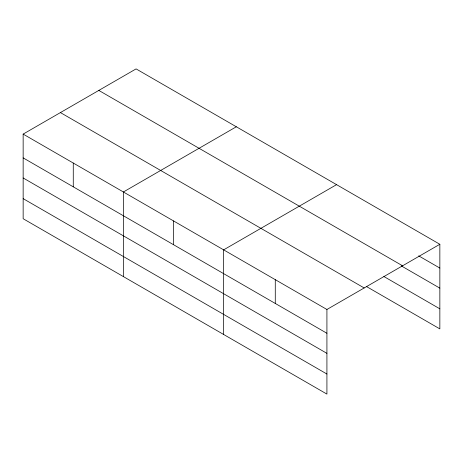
<?xml version="1.0" encoding="UTF-8"?>
<svg xmlns="http://www.w3.org/2000/svg" width="463" height="463" viewBox="0 0 463 463"><rect width="100%" height="100%" fill="white"/><g stroke="black" fill="none" stroke-linecap="round" stroke-linejoin="round"><path stroke-width="0.69" d="M23.15 134.102L326.919 309.481L326.919 394.1L23.15 218.721L23.15 134.102L136.081 68.9L439.85 244.279L439.85 328.898L366.436 286.51M236.327 126.775L123.395 191.977L123.395 276.596M336.566 184.65L223.641 249.852L223.641 334.471M326.919 309.481L439.85 244.279M418.697 255.86L439.85 268.071M98.816 90.418L402.584 265.797M401.276 265.872L439.85 288.142M383.856 276.498L439.85 308.827M60.416 112.584L364.184 287.963M23.15 157.889L326.919 333.273M23.15 177.966L326.919 353.344M23.15 198.644L326.919 374.029M275.277 279.664L275.277 303.456M173.515 220.915L173.515 244.701M73.27 163.04L73.27 186.826"/></g></svg>
